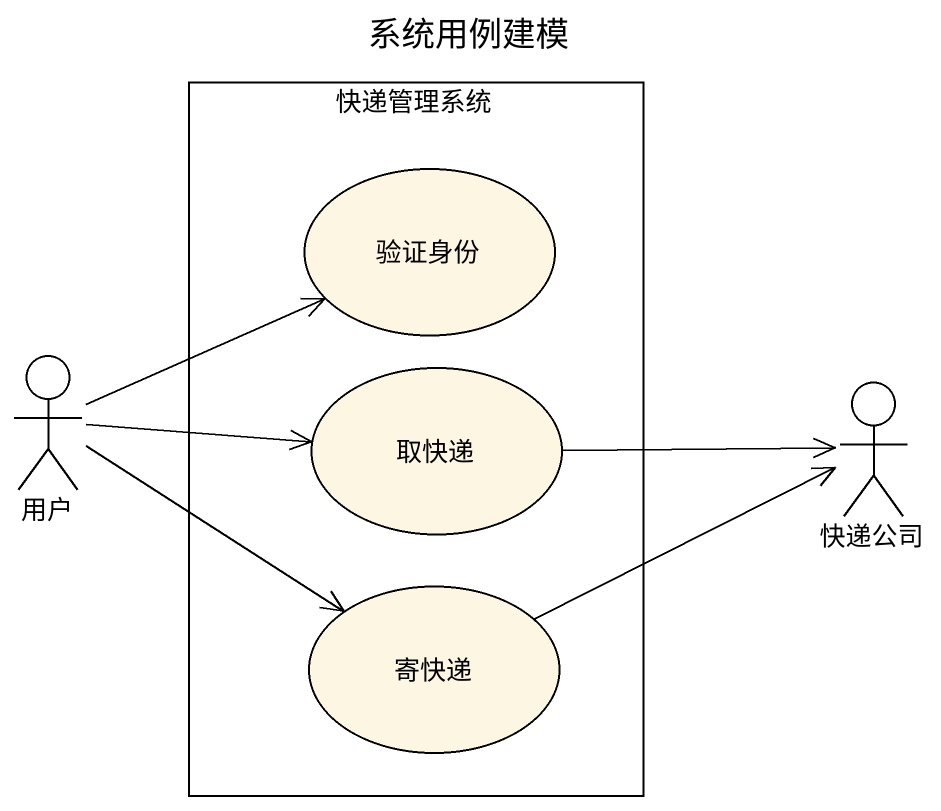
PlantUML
@startuml
title 系统用例建模
rectangle 快递管理系统 {
  usecase 验证身份
  usecase 取快递
  usecase 寄快递
}
actor 用户
actor 快递公司
用户 -right-> 验证身份
用户 -right-> 取快递
用户 -right-> 寄快递
取快递 -right-> 快递公司
寄快递 -right-> 快递公司
@enduml
